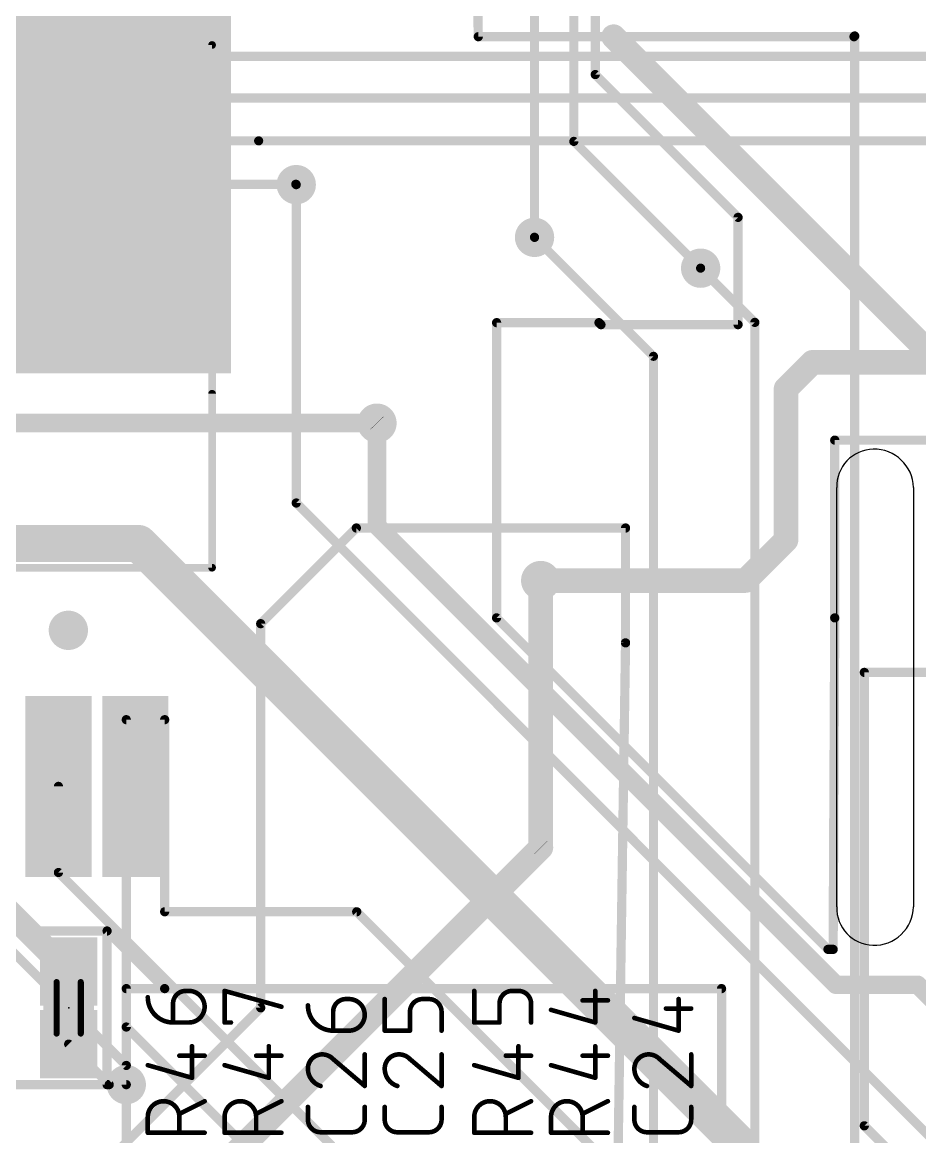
# Model space of a CAD drawing. Extents: x -2.3 to 95.2, y -2.6 to 57.4.
# Drawn here: x 39.87 to 54.71, y 29.62 to 48.04 of the extents above; entities that cross this region are included whole.
import ezdxf

# ---------------------------------------------------------------- set-up
doc = ezdxf.new("R2010")
doc.units = 0
for name, color, linetype in [('1', 12, 'CONTINUOUS'), ('16', 132, 'CONTINUOUS'), ('18', 110, 'CONTINUOUS'), ('20', 31, 'CONTINUOUS'), ('21', 253, 'CONTINUOUS'), ('23', 53, 'CONTINUOUS'), ('25', 253, 'CONTINUOUS'), ('29', 253, 'CONTINUOUS'), ('51', 253, 'CONTINUOUS')]:
    doc.layers.add(name, color=color, linetype=linetype)

# ---------------------------------------------------------------- blocks, each defined once
blk = doc.blocks.new('RECT')
blk.add_solid([(-0.5, -0.5), (0.5, -0.5), (-0.5, 0.5), (0.5, 0.5)])
blk = doc.blocks.new('ROUNDV')
at = {"const_width": 0.5}
blk.add_lwpolyline([(0, -0.25, 1), (0, 0.25, 1), (0, -0.25)], format="xyb", dxfattribs=at)

msp = doc.modelspace()

# ---------------------------------------------------------------- linework, layer by layer
at = {"layer": '1'}
for points, const_width in [([(47.4123, 47.8021), (47.3678, 50.3963)], 0.1524), ([(49.3471, 47.1766), (49.3471, 50.1567)], 0.1524), ([(48.3428, 44.4856), (48.3428, 49.3428)], 0.1524), ([(48.9925, 46.0725), (48.9925, 49.3425)], 0.1524), ([(55.0327, 42.4198), (49.6497, 47.8029)], 0.4064), ([(53.6247, 47.8021), (47.4123, 47.8021)], 0.1524), ([(53.6369, 47.8144), (53.6247, 47.8021)], 0.1524), ([(53.6369, 25.4091), (53.6369, 47.8144)], 0.1524), ([(51.7079, 44.8158), (49.3471, 47.1766)], 0.1524), ([(51.089, 43.976), (48.9925, 46.0725)], 0.15), ([(44.4025, 45.357), (44.4025, 40.0946)], 0.1524), ([(51.7079, 43.0422), (51.7079, 44.8158)], 0.1524), ([(48.3411, 44.4873), (48.3428, 44.4856)], 0.15), ([(48.3428, 44.4856), (48.3425, 44.4859)], 0.1524), ([(47.7152, 38.1956), (47.7152, 43.0754)], 0.1524), ([(47.7152, 43.0754), (49.4077, 43.0754)], 0.1524), ([(49.4077, 43.0754), (49.4409, 43.0422)], 0.1524), ([(49.4409, 43.0422), (51.7079, 43.0422)], 0.1524), ([(52.501, 41.9833), (52.9375, 42.4198)], 0.4064), ([(55.0327, 42.4198), (52.9375, 42.4198)], 0.4064), ([(52.501, 39.4824), (52.501, 41.9833)], 0.4064), ([(45.7378, 41.4141), (45.7378, 39.7174)], 0.3048), ([(70.8025, 41.1335), (53.3065, 41.1335)], 0.1524), ([(53.3065, 41.1335), (53.3065, 38.1956)], 0.1524), ([(44.4025, 40.0946), (56.3084, 28.1886)], 0.1524), ([(45.7378, 39.7174), (53.3237, 32.1316)], 0.3048), ([(38.6789, 39.4261), (41.7984, 39.4261)], 0.6096), ([(41.7984, 39.4261), (51.7445, 29.48)], 0.6096), ([(51.831, 38.8125), (52.501, 39.4824)], 0.4064), ([(48.4449, 38.8125), (51.831, 38.8125)], 0.4064), ([(53.1948, 32.716), (47.7152, 38.1956)], 0.1524), ([(53.3065, 38.1956), (53.2797, 32.716)], 0.1524), ([(64, 37.2947), (53.795, 37.2947)], 0.1524), ([(53.795, 37.2947), (53.795, 29.7995)], 0.1524), ([(41.5925, 36.5125), (42.2275, 36.5125)], 0.1524), ([(41.5925, 31.4325), (41.5925, 36.5125)], 0.1524), ([(42.2275, 36.5125), (42.2275, 33.3375)], 0.1524), ([(40.471, 33.9864), (40.471, 35.4102)], 0.1524), ([(40.64, 32.35), (39.201, 33.789)], 0.4064), ([(44.9922, 29.4652), (40.471, 33.9864)], 0.1524), ([(42.2275, 33.3375), (45.4025, 33.3375)], 0.1524), ([(45.4025, 33.3375), (49.53, 29.21)], 0.1524), ([(53.2797, 32.716), (53.1948, 32.716)], 0.1524), ([(53.3237, 32.1316), (54.6751, 32.1316)], 0.3048), ([(54.6751, 32.1316), (59.2859, 27.5208)], 0.3048), ([(44.1325, 28.8925), (41.5925, 31.4325)], 0.1524), ([(40.64, 31.15), (41.31, 30.48)], 0.1524), ([(41.31, 30.48), (41.5925, 30.48)], 0.1524), ([(53.795, 29.7995), (55.264, 28.3305)], 0.1524), ([(51.7445, 29.48), (51.7445, 17.28)], 0.6096)]:
    msp.add_lwpolyline(points, dxfattribs=dict(at, const_width=const_width))
for points, const_width in [([(49.7215, 47.8747, 1), (49.5778, 47.731)], 0.2032), ([(47.4123, 47.8402, 1), (47.4123, 47.764)], 0.0762), ([(47.3742, 47.8015, 1), (47.4504, 47.8028)], 0.0762), ([(53.5977, 47.8291, 1), (53.6516, 47.7752)], 0.0762), ([(53.675, 47.8144, 1), (53.5988, 47.8144)], 0.0762), ([(53.6638, 47.7874, 1), (53.61, 47.8413)], 0.0762), ([(53.6247, 47.764, 1), (53.6247, 47.8402)], 0.0762), ([(49.374, 47.2035, 1), (49.3201, 47.1496)], 0.0762), ([(49.309, 47.1766, 1), (49.3852, 47.1766)], 0.0762), ([(48.9544, 46.0725, 1), (49.0306, 46.0725)], 0.0762), ([(49.019, 46.0991, 1), (48.9659, 46.046)], 0.075), ([(44.4406, 45.357, 1), (44.3644, 45.357)], 0.0762), ([(51.746, 44.8158, 1), (51.6698, 44.8158)], 0.0762), ([(51.6809, 44.7888, 1), (51.7348, 44.8427)], 0.0762), ([(48.3676, 44.5138, 1), (48.3146, 44.4608)], 0.075), ([(48.3693, 44.513, 1), (48.3157, 44.4588)], 0.0762), ([(48.3047, 44.4856, 1), (48.3809, 44.4856)], 0.0762), ([(48.316, 44.4586, 1), (48.3695, 44.5127)], 0.0762), ([(48.3162, 44.4591, 1), (48.3693, 44.5122)], 0.075), ([(51.0625, 43.9495, 1), (51.1155, 44.0025)], 0.075), ([(47.7533, 43.0754, 1), (47.6771, 43.0754)], 0.0762), ([(47.7152, 43.1135, 1), (47.7152, 43.0373)], 0.0762), ([(49.4346, 43.1023, 1), (49.3808, 43.0485)], 0.0762), ([(49.4409, 43.0803, 1), (49.4409, 43.0041)], 0.0762), ([(49.4077, 43.0373, 1), (49.4077, 43.1135)], 0.0762), ([(49.4139, 43.0153, 1), (49.4678, 43.0692)], 0.0762), ([(51.7079, 43.0041, 1), (51.7079, 43.0803)], 0.0762), ([(51.6698, 43.0422, 1), (51.746, 43.0422)], 0.0762), ([(52.9375, 42.5214, 1), (52.9375, 42.3182)], 0.2032), ([(53.0094, 42.348, 1), (52.8657, 42.4917)], 0.2032), ([(52.6026, 41.9833, 1), (52.3994, 41.9833)], 0.2032), ([(52.4291, 42.0551, 1), (52.5728, 41.9114)], 0.2032), ([(45.814, 41.4141, 1), (45.6616, 41.4141)], 0.1524), ([(53.3065, 41.1716, 1), (53.3065, 41.0954)], 0.0762), ([(53.3446, 41.1335, 1), (53.2684, 41.1335)], 0.0762), ([(44.4294, 40.1215, 1), (44.3755, 40.0676)], 0.0762), ([(44.3644, 40.0946, 1), (44.4406, 40.0946)], 0.0762), ([(45.6616, 39.7174, 1), (45.814, 39.7174)], 0.1524), ([(45.7917, 39.7713, 1), (45.684, 39.6636)], 0.1524), ([(41.9062, 39.5339, 1), (41.6906, 39.3184)], 0.3048), ([(41.7984, 39.2737, 1), (41.7984, 39.5785)], 0.3048), ([(52.5728, 39.4106, 1), (52.4291, 39.5543)], 0.2032), ([(52.3994, 39.4824, 1), (52.6026, 39.4824)], 0.2032), ([(48.4449, 38.9141, 1), (48.4449, 38.7109)], 0.2032), ([(51.7592, 38.8843, 1), (51.9028, 38.7406)], 0.2032), ([(51.831, 38.7109, 1), (51.831, 38.9141)], 0.2032), ([(47.7421, 38.2226, 1), (47.6883, 38.1687)], 0.0762), ([(47.6771, 38.1956, 1), (47.7533, 38.1956)], 0.0762), ([(53.3446, 38.1955, 1), (53.2684, 38.1958)], 0.0762), ([(53.2684, 38.1956, 1), (53.3446, 38.1956)], 0.0762), ([(53.795, 37.3328, 1), (53.795, 37.2566)], 0.0762), ([(53.8331, 37.2947, 1), (53.7569, 37.2947)], 0.0762), ([(41.5925, 36.5506, 1), (41.5925, 36.4744)], 0.0762), ([(41.6306, 36.5125, 1), (41.5544, 36.5125)], 0.0762), ([(42.2656, 36.5125, 1), (42.1894, 36.5125)], 0.0762), ([(42.2275, 36.4744, 1), (42.2275, 36.5506)], 0.0762), ([(40.5091, 35.4102, 1), (40.4329, 35.4102)], 0.0762), ([(40.4979, 34.0133, 1), (40.444, 33.9595)], 0.0762), ([(40.4329, 33.9864, 1), (40.5091, 33.9864)], 0.0762), ([(42.2275, 33.3756, 1), (42.2275, 33.2994)], 0.0762), ([(42.1894, 33.3375, 1), (42.2656, 33.3375)], 0.0762), ([(45.4294, 33.3644, 1), (45.3756, 33.3106)], 0.0762), ([(45.4025, 33.2994, 1), (45.4025, 33.3756)], 0.0762), ([(53.1948, 32.7541, 1), (53.1948, 32.6779)], 0.0762), ([(53.2797, 32.6779, 1), (53.2797, 32.7541)], 0.0762), ([(53.1679, 32.6891, 1), (53.2217, 32.743)], 0.0762), ([(53.2416, 32.7162, 1), (53.3178, 32.7159)], 0.0762), ([(40.5682, 32.2782, 1), (40.7118, 32.4218)], 0.2032), ([(53.3237, 32.2078, 1), (53.3237, 32.0554)], 0.1524), ([(53.2698, 32.0777, 1), (53.3776, 32.1855)], 0.1524), ([(54.729, 32.1855, 1), (54.6212, 32.0777)], 0.1524), ([(54.6751, 32.0554, 1), (54.6751, 32.2078)], 0.1524), ([(41.6194, 31.4594, 1), (41.5656, 31.4056)], 0.0762), ([(41.5544, 31.4325, 1), (41.6306, 31.4325)], 0.0762), ([(40.6669, 31.1769, 1), (40.6131, 31.1231)], 0.0762), ([(41.31, 30.5181, 1), (41.31, 30.4419)], 0.0762), ([(41.2831, 30.4531, 1), (41.3369, 30.5069)], 0.0762), ([(41.5925, 30.4419, 1), (41.5925, 30.5181)], 0.0762), ([(53.822, 29.8265, 1), (53.7681, 29.7726)], 0.0762), ([(51.8969, 29.48, 1), (51.5921, 29.48)], 0.3048), ([(51.6367, 29.3723, 1), (51.8523, 29.5878)], 0.3048), ([(53.7569, 29.7995, 1), (53.8331, 29.7995)], 0.0762)]:
    msp.add_lwpolyline(points, format="xyb", dxfattribs=dict(at, const_width=const_width))
at = {"layer": '16'}
for points, const_width in [([(71.0361, 47.4765), (34.4691, 47.4765)], 0.1524), ([(33.5957, 46.7884), (70.1647, 46.7884)], 0.1524), ([(32.665, 46.0807), (43.7804, 46.0807)], 0.1524), ([(43.7804, 46.0807), (66.9574, 46.0807)], 0.15), ([(31.5678, 45.3633), (44.3961, 45.3633)], 0.1524), ([(44.3961, 45.3633), (44.4025, 45.357)], 0.1524), ([(48.3428, 44.4856), (50.3095, 42.5189)], 0.15), ([(51.089, 43.976), (51.9851, 43.0799)], 0.1524), ([(51.9851, 43.0799), (51.9851, 25.739)], 0.1524), ([(50.3095, 42.5189), (50.3095, 27.3865)], 0.15), ([(45.7349, 41.4171), (23.6371, 41.4171)], 0.3048), ([(45.7378, 41.4141), (45.7349, 41.4171)], 0.3048), ([(43.815, 38.1), (45.3962, 39.6812)], 0.1524), ([(45.3962, 39.6812), (49.8475, 39.6812)], 0.1524), ([(49.8475, 39.6812), (49.8475, 37.7825)], 0.1524), ([(48.4449, 38.8125), (48.4449, 34.4026)], 0.4064), ([(43.815, 31.75), (43.815, 38.1)], 0.1524), ([(49.8475, 37.7825), (49.702, 27.8023)], 0.1524), ([(41.5925, 30.7975), (37.904, 34.486)], 0.1524), ([(48.4482, 34.3993), (41.0804, 27.0315)], 0.4064), ([(48.4449, 34.4026), (48.4482, 34.3993)], 0.3048), ([(40.9575, 28.8925), (43.815, 31.75)], 0.1524), ([(41.5925, 30.48), (41.5925, 30.7975)], 0.1524)]:
    msp.add_lwpolyline(points, dxfattribs=dict(at, const_width=const_width))
for points, const_width in [([(43.7804, 46.1182, 1), (43.7804, 46.0432)], 0.075), ([(43.7804, 46.0426, 1), (43.7804, 46.1188)], 0.0762), ([(44.4231, 45.3902, 1), (44.3692, 45.3363)], 0.0762), ([(44.3755, 45.33, 1), (44.4294, 45.3839)], 0.0762), ([(44.3961, 45.3252, 1), (44.3961, 45.4014)], 0.0762), ([(48.3693, 44.5122, 1), (48.3162, 44.4591)], 0.075), ([(51.116, 44.0029, 1), (51.0621, 43.949)], 0.0762), ([(52.0232, 43.0799, 1), (51.947, 43.0799)], 0.0762), ([(51.9581, 43.053, 1), (52.012, 43.1069)], 0.0762), ([(50.347, 42.5189, 1), (50.272, 42.5189)], 0.075), ([(50.283, 42.4924, 1), (50.336, 42.5454)], 0.075), ([(45.7888, 41.471, 1), (45.681, 41.3632)], 0.1524), ([(45.684, 41.3602, 1), (45.7917, 41.468)], 0.1524), ([(45.7349, 41.3409, 1), (45.7349, 41.4933)], 0.1524), ([(45.3962, 39.7193, 1), (45.3962, 39.6431)], 0.0762), ([(45.4231, 39.6542, 1), (45.3692, 39.7081)], 0.0762), ([(49.8856, 39.6812, 1), (49.8094, 39.6812)], 0.0762), ([(49.8475, 39.6431, 1), (49.8475, 39.7193)], 0.0762), ([(48.5465, 38.8125, 1), (48.3433, 38.8125)], 0.2032), ([(43.8531, 38.1, 1), (43.7769, 38.1)], 0.0762), ([(43.7881, 38.1269, 1), (43.8419, 38.0731)], 0.0762), ([(49.8856, 37.7819, 1), (49.8094, 37.7831)], 0.0762), ([(49.8094, 37.7825, 1), (49.8856, 37.7825)], 0.0762), ([(48.3433, 34.4026, 1), (48.5465, 34.4026)], 0.2032), ([(48.52, 34.3275, 1), (48.3763, 34.4712)], 0.2032), ([(48.4988, 34.4564, 1), (48.3911, 34.3487)], 0.1524), ([(48.3943, 34.3455, 1), (48.502, 34.4532)], 0.1524), ([(43.7769, 31.75, 1), (43.8531, 31.75)], 0.0762), ([(43.8419, 31.7231, 1), (43.7881, 31.7769)], 0.0762), ([(41.6306, 30.7975, 1), (41.5544, 30.7975)], 0.0762), ([(41.5656, 30.7706, 1), (41.6194, 30.8244)], 0.0762), ([(41.5544, 30.48, 1), (41.6306, 30.48)], 0.0762)]:
    msp.add_lwpolyline(points, format="xyb", dxfattribs=dict(at, const_width=const_width))
at = {"layer": '20'}
for p, q in [((53.34, 33.4193), (53.34, 40.3493)), ((54.61, 40.3493), (54.61, 33.4193))]:
    msp.add_line(p, q, dxfattribs=at)
for centre, radius, start, end in [((53.9572, 40.367), 0.6175, 91.5096, 181.6478), ((53.9573, 40.3316), 0.6529, 1.5552, 91.4378), ((53.9569, 33.4011), 0.6171, 178.3153, 268.2351), ((53.9572, 33.437), 0.653, 268.3036, 358.4421)]:
    msp.add_arc(centre, radius, start, end, dxfattribs=at)
at = {"layer": '21', "const_width": 0.0635}
for points in [[(43.0427, 41.9002, 1), (42.9792, 41.9002)], [(42.9792, 39.0252, 1), (43.0427, 39.0252)], [(43.011, 38.9935, 1), (43.011, 39.057)]]:
    msp.add_lwpolyline(points, format="xyb", dxfattribs=at)
at = {"layer": '21', "const_width": 0.127}
for points in [[(43.011, 39.0252), (43.011, 41.9002)], [(32.851, 39.0252), (43.011, 39.0252)]]:
    msp.add_lwpolyline(points, dxfattribs=at)
at = {"layer": '23'}
msp.add_point((40.64, 31.75), dxfattribs=at)
at = {"layer": '25'}
for points, const_width in [([(41.275, 33.02), (32.385, 33.02)], 0.1524), ([(41.275, 30.48), (41.275, 33.02)], 0.1524), ([(41.275, 33.02), (42.2275, 32.0675)], 0.1524), ([(42.2275, 32.0675), (41.5925, 32.0675)], 0.1524), ([(41.5925, 32.0675), (41.5925, 29.21)], 0.1524), ([(51.435, 32.0675), (42.2275, 32.0675)], 0.1524), ([(42.5746, 32.0294), (42.6268, 32.0294)], 0.0762), ([(43.2181, 31.5073), (43.2181, 32.0294)], 0.0762), ([(43.2181, 32.0294), (44.1579, 31.7683)], 0.0762), ([(47.3456, 31.5073), (47.3456, 32.0294)], 0.0762), ([(48.0766, 32.0294), (47.9721, 32.0294)], 0.0762), ([(49.3466, 31.5073), (49.3466, 32.0294)], 0.0762), ([(51.435, 29.21), (51.435, 32.0675)], 0.1524), ([(45.2221, 31.8944), (45.2743, 31.8944)], 0.0762), ([(45.8656, 31.3723), (45.8656, 31.8944)], 0.0762), ([(46.5966, 31.8944), (46.4921, 31.8944)], 0.0762), ([(49.1377, 31.8728), (49.5554, 31.8728)], 0.0762), ([(50.7241, 31.3723), (50.7241, 31.8944)], 0.0762), ([(42.3658, 31.5073), (42.3658, 31.8206)], 0.0762), ([(45.0133, 31.3723), (45.0133, 31.6856)], 0.0762), ([(46.2833, 31.6856), (46.2833, 31.3723)], 0.0762), ([(46.8054, 31.3723), (46.8054, 31.6856)], 0.0762), ([(47.7633, 31.8206), (47.7633, 31.5073)], 0.0762), ([(48.2854, 31.5073), (48.2854, 31.8206)], 0.0762), ([(48.6156, 31.7161), (49.3466, 31.5073)], 0.0762), ([(50.5152, 31.7378), (50.9329, 31.7378)], 0.0762), ([(42.6268, 31.5073), (42.3658, 31.5073)], 0.0762), ([(43.3225, 31.5073), (43.2181, 31.5073)], 0.0762), ([(47.7633, 31.5073), (47.3456, 31.5073)], 0.0762), ([(49.9931, 31.5811), (50.7241, 31.3723)], 0.0762), ([(45.2743, 31.3723), (45.0133, 31.3723)], 0.0762), ([(46.2833, 31.3723), (45.8656, 31.3723)], 0.0762), ([(42.6791, 30.5929), (42.6791, 31.115)], 0.0762), ([(43.9491, 30.5929), (43.9491, 31.115)], 0.0762), ([(48.0766, 30.5929), (48.0766, 31.115)], 0.0762), ([(49.3466, 30.5929), (49.3466, 31.115)], 0.0762), ([(42.4702, 30.9584), (42.8879, 30.9584)], 0.0762), ([(43.7402, 30.9584), (44.1579, 30.9584)], 0.0762), ([(45.5354, 30.4579), (45.5354, 30.98)], 0.0762), ([(46.8054, 30.4579), (46.8054, 30.98)], 0.0762), ([(47.8677, 30.9584), (48.2854, 30.9584)], 0.0762), ([(49.1377, 30.9584), (49.5554, 30.9584)], 0.0762), ([(50.9329, 30.4579), (50.9329, 30.98)], 0.0762), ([(41.9481, 30.8017), (42.6791, 30.5929)], 0.0762), ([(43.2181, 30.8017), (43.9491, 30.5929)], 0.0762), ([(45.0133, 30.9017), (45.5354, 30.4579)], 0.0762), ([(46.2833, 30.9017), (46.8054, 30.4579)], 0.0762), ([(47.3456, 30.8017), (48.0766, 30.5929)], 0.0762), ([(48.6156, 30.8017), (49.3466, 30.5929)], 0.0762), ([(50.4108, 30.9017), (50.9329, 30.4579)], 0.0762), ([(32.385, 30.48), (41.275, 30.48)], 0.1524), ([(42.8879, 30.2063), (42.4702, 29.9975)], 0.0762), ([(44.1579, 30.2063), (43.7402, 29.9975)], 0.0762), ([(48.2854, 30.2063), (47.8677, 29.9975)], 0.0762), ([(49.5554, 30.2063), (49.1377, 29.9975)], 0.0762), ([(44.5956, 29.9022), (44.5956, 30.111)], 0.0762), ([(45.5354, 30.111), (45.5354, 29.9022)], 0.0762), ([(45.8656, 29.9022), (45.8656, 30.111)], 0.0762), ([(46.8054, 30.111), (46.8054, 29.9022)], 0.0762), ([(49.9931, 29.9022), (49.9931, 30.111)], 0.0762), ([(50.9329, 30.111), (50.9329, 29.9022)], 0.0762), ([(41.9481, 29.6842), (41.9481, 29.9453)], 0.0762), ([(42.4702, 29.9453), (42.4702, 29.6842)], 0.0762), ([(43.2181, 29.6842), (43.2181, 29.9453)], 0.0762), ([(43.7402, 29.9453), (43.7402, 29.6842)], 0.0762), ([(47.3456, 29.6842), (47.3456, 29.9453)], 0.0762), ([(47.8677, 29.9453), (47.8677, 29.6842)], 0.0762), ([(48.6156, 29.6842), (48.6156, 29.9453)], 0.0762), ([(49.1377, 29.9453), (49.1377, 29.6842)], 0.0762), ([(42.8879, 29.6842), (41.9481, 29.6842)], 0.0762), ([(44.1579, 29.6842), (43.2181, 29.6842)], 0.0762), ([(45.3266, 29.6933), (44.8044, 29.6933)], 0.0762), ([(46.5966, 29.6933), (46.0744, 29.6933)], 0.0762), ([(48.2854, 29.6842), (47.3456, 29.6842)], 0.0762), ([(49.5554, 29.6842), (48.6156, 29.6842)], 0.0762), ([(50.7241, 29.6933), (50.2019, 29.6933)], 0.0762)]:
    msp.add_lwpolyline(points, dxfattribs=dict(at, const_width=const_width))
for points, const_width in [([(41.3131, 33.02, 1), (41.2369, 33.02)], 0.0762), ([(41.3019, 33.0469, 1), (41.2481, 32.9931)], 0.0762), ([(41.275, 32.9819, 1), (41.275, 33.0581)], 0.0762), ([(41.5925, 32.1056, 1), (41.5925, 32.0294)], 0.0762), ([(41.6306, 32.0675, 1), (41.5544, 32.0675)], 0.0762), ([(42.2275, 32.1056, 1), (42.2275, 32.0294)], 0.0762), ([(42.2006, 32.0406, 1), (42.2544, 32.0944)], 0.0762), ([(42.2275, 32.0294, 1), (42.2275, 32.1056)], 0.0762), ([(42.5746, 32.0294, 0.4142), (42.3658, 31.8206)], 0.0762), ([(42.5746, 32.0485, 1), (42.5746, 32.0104)], 0.0381), ([(42.5746, 32.0104, 1), (42.5746, 32.0485)], 0.0381), ([(42.6268, 31.5073, 1), (42.6268, 32.0294)], 0.0762), ([(42.6268, 32.0485, 1), (42.6268, 32.0104)], 0.0381), ([(42.6268, 32.0104, 1), (42.6268, 32.0485)], 0.0381), ([(43.2371, 32.0294, 1), (43.199, 32.0294)], 0.0381), ([(43.2232, 32.0478, 1), (43.213, 32.011)], 0.0381), ([(47.3647, 32.0294, 1), (47.3266, 32.0294)], 0.0381), ([(47.9721, 32.0294, 0.4142), (47.7633, 31.8206)], 0.0762), ([(47.9721, 32.0485, 1), (47.9721, 32.0104)], 0.0381), ([(47.9721, 32.0104, 1), (47.9721, 32.0485)], 0.0381), ([(48.2854, 31.8206, 0.4142), (48.0766, 32.0294)], 0.0762), ([(48.0766, 32.0485, 1), (48.0766, 32.0104)], 0.0381), ([(48.0766, 32.0104, 1), (48.0766, 32.0485)], 0.0381), ([(49.3656, 32.0294, 1), (49.3275, 32.0294)], 0.0381), ([(51.4731, 32.0675, 1), (51.3969, 32.0675)], 0.0762), ([(51.435, 32.0294, 1), (51.435, 32.1056)], 0.0762), ([(41.9481, 31.925, 0.4142), (42.3658, 31.5073)], 0.0762), ([(41.9671, 31.925, 1), (41.929, 31.925)], 0.0381), ([(45.2221, 31.8944, 0.4142), (45.0133, 31.6856)], 0.0762), ([(45.2221, 31.9135, 1), (45.2221, 31.8754)], 0.0381), ([(45.2221, 31.8754, 1), (45.2221, 31.9135)], 0.0381), ([(45.2743, 31.3723, 1), (45.2743, 31.8944)], 0.0762), ([(45.2743, 31.9135, 1), (45.2743, 31.8754)], 0.0381), ([(45.2743, 31.8754, 1), (45.2743, 31.9135)], 0.0381), ([(45.8847, 31.8944, 1), (45.8466, 31.8944)], 0.0381), ([(46.4921, 31.8944, 0.4142), (46.2833, 31.6856)], 0.0762), ([(46.4921, 31.9135, 1), (46.4921, 31.8754)], 0.0381), ([(46.4921, 31.8754, 1), (46.4921, 31.9135)], 0.0381), ([(46.8054, 31.6856, 0.4142), (46.5966, 31.8944)], 0.0762), ([(46.5966, 31.9135, 1), (46.5966, 31.8754)], 0.0381), ([(46.5966, 31.8754, 1), (46.5966, 31.9135)], 0.0381), ([(49.1377, 31.8918, 1), (49.1377, 31.8537)], 0.0381), ([(49.5554, 31.8537, 1), (49.5554, 31.8918)], 0.0381), ([(50.7431, 31.8944, 1), (50.705, 31.8944)], 0.0381), ([(42.3848, 31.8206, 1), (42.3467, 31.8206)], 0.0381), ([(42.3467, 31.8206, 1), (42.3848, 31.8206)], 0.0381), ([(44.1528, 31.75, 1), (44.163, 31.7867)], 0.0381), ([(44.5956, 31.79, 0.4142), (45.0133, 31.3723)], 0.0762), ([(44.6146, 31.79, 1), (44.5765, 31.79)], 0.0381), ([(45.0323, 31.6856, 1), (44.9942, 31.6856)], 0.0381), ([(44.9942, 31.6856, 1), (45.0323, 31.6856)], 0.0381), ([(46.3023, 31.6856, 1), (46.2642, 31.6856)], 0.0381), ([(46.2642, 31.6856, 1), (46.3023, 31.6856)], 0.0381), ([(46.8244, 31.6856, 1), (46.7863, 31.6856)], 0.0381), ([(46.7863, 31.6856, 1), (46.8244, 31.6856)], 0.0381), ([(47.7823, 31.8206, 1), (47.7442, 31.8206)], 0.0381), ([(47.7442, 31.8206, 1), (47.7823, 31.8206)], 0.0381), ([(48.3045, 31.8206, 1), (48.2664, 31.8206)], 0.0381), ([(48.2664, 31.8206, 1), (48.3045, 31.8206)], 0.0381), ([(48.6208, 31.7345, 1), (48.6104, 31.6978)], 0.0381), ([(50.5152, 31.7568, 1), (50.5152, 31.7187)], 0.0381), ([(50.9329, 31.7187, 1), (50.9329, 31.7568)], 0.0381), ([(42.3467, 31.5073, 1), (42.3848, 31.5073)], 0.0381), ([(42.3658, 31.5263, 1), (42.3658, 31.4882)], 0.0381), ([(42.3658, 31.4882, 1), (42.3658, 31.5263)], 0.0381), ([(42.6268, 31.5263, 1), (42.6268, 31.4882)], 0.0381), ([(42.6268, 31.4882, 1), (42.6268, 31.5263)], 0.0381), ([(43.199, 31.5073, 1), (43.2371, 31.5073)], 0.0381), ([(43.2181, 31.5263, 1), (43.2181, 31.4882)], 0.0381), ([(43.3225, 31.4882, 1), (43.3225, 31.5263)], 0.0381), ([(47.3456, 31.5263, 1), (47.3456, 31.4882)], 0.0381), ([(47.3266, 31.5073, 1), (47.3647, 31.5073)], 0.0381), ([(47.7442, 31.5073, 1), (47.7823, 31.5073)], 0.0381), ([(47.7633, 31.4882, 1), (47.7633, 31.5263)], 0.0381), ([(48.2664, 31.5073, 1), (48.3045, 31.5073)], 0.0381), ([(49.3275, 31.5073, 1), (49.3656, 31.5073)], 0.0381), ([(49.3413, 31.489, 1), (49.3518, 31.5256)], 0.0381), ([(49.9983, 31.5995, 1), (49.9879, 31.5628)], 0.0381), ([(44.9942, 31.3723, 1), (45.0323, 31.3723)], 0.0381), ([(45.0133, 31.3913, 1), (45.0133, 31.3532)], 0.0381), ([(45.0133, 31.3532, 1), (45.0133, 31.3913)], 0.0381), ([(45.2743, 31.3913, 1), (45.2743, 31.3532)], 0.0381), ([(45.2743, 31.3532, 1), (45.2743, 31.3913)], 0.0381), ([(45.8656, 31.3913, 1), (45.8656, 31.3532)], 0.0381), ([(45.8466, 31.3723, 1), (45.8847, 31.3723)], 0.0381), ([(46.2642, 31.3723, 1), (46.3023, 31.3723)], 0.0381), ([(46.2833, 31.3532, 1), (46.2833, 31.3913)], 0.0381), ([(46.7863, 31.3723, 1), (46.8244, 31.3723)], 0.0381), ([(50.705, 31.3723, 1), (50.7431, 31.3723)], 0.0381), ([(50.7188, 31.354, 1), (50.7293, 31.3906)], 0.0381), ([(42.6981, 31.115, 1), (42.66, 31.115)], 0.0381), ([(43.9681, 31.115, 1), (43.93, 31.115)], 0.0381), ([(48.0956, 31.115, 1), (48.0575, 31.115)], 0.0381), ([(49.3656, 31.115, 1), (49.3275, 31.115)], 0.0381), ([(42.4702, 30.9774, 1), (42.4702, 30.9393)], 0.0381), ([(42.8879, 30.9393, 1), (42.8879, 30.9774)], 0.0381), ([(43.7402, 30.9774, 1), (43.7402, 30.9393)], 0.0381), ([(44.1579, 30.9393, 1), (44.1579, 30.9774)], 0.0381), ([(44.8306, 30.98, 0.4142), (44.5956, 30.7451)], 0.0762), ([(44.8305, 30.9991, 1), (44.8306, 30.961)], 0.0381), ([(45.0133, 30.9017, 0.2053), (44.8306, 30.98)], 0.0762), ([(44.8306, 30.961, 1), (44.8306, 30.9991)], 0.0381), ([(45.5545, 30.98, 1), (45.5164, 30.98)], 0.0381), ([(46.1006, 30.98, 0.4142), (45.8656, 30.7451)], 0.0762), ([(46.1005, 30.9991, 1), (46.1006, 30.961)], 0.0381), ([(46.2833, 30.9017, 0.2053), (46.1006, 30.98)], 0.0762), ([(46.1006, 30.961, 1), (46.1006, 30.9991)], 0.0381), ([(46.8244, 30.98, 1), (46.7863, 30.98)], 0.0381), ([(47.8677, 30.9774, 1), (47.8677, 30.9393)], 0.0381), ([(48.2854, 30.9393, 1), (48.2854, 30.9774)], 0.0381), ([(49.1377, 30.9774, 1), (49.1377, 30.9393)], 0.0381), ([(49.5554, 30.9393, 1), (49.5554, 30.9774)], 0.0381), ([(50.2281, 30.98, 0.4142), (49.9931, 30.7451)], 0.0762), ([(50.228, 30.9991, 1), (50.2281, 30.961)], 0.0381), ([(50.4108, 30.9017, 0.2053), (50.2281, 30.98)], 0.0762), ([(50.2281, 30.961, 1), (50.2281, 30.9991)], 0.0381), ([(50.952, 30.98, 1), (50.9139, 30.98)], 0.0381), ([(41.9533, 30.8201, 1), (41.9429, 30.7834)], 0.0381), ([(43.2233, 30.8201, 1), (43.2129, 30.7834)], 0.0381), ([(44.5956, 30.7451, 0.3252), (44.8044, 30.4579)], 0.0762), ([(44.6146, 30.7451, 1), (44.5766, 30.7451)], 0.0381), ([(44.5766, 30.7451, 1), (44.6147, 30.7451)], 0.0381), ([(45.0256, 30.9162, 1), (45.001, 30.8872)], 0.0381), ([(44.9995, 30.8885, 1), (45.0271, 30.9148)], 0.0381), ([(45.8656, 30.7451, 0.3252), (46.0744, 30.4579)], 0.0762), ([(45.8846, 30.7451, 1), (45.8466, 30.7451)], 0.0381), ([(45.8466, 30.7451, 1), (45.8847, 30.7451)], 0.0381), ([(46.2956, 30.9162, 1), (46.271, 30.8872)], 0.0381), ([(46.2695, 30.8885, 1), (46.2971, 30.9148)], 0.0381), ([(47.3508, 30.8201, 1), (47.3404, 30.7834)], 0.0381), ([(48.6208, 30.8201, 1), (48.6104, 30.7834)], 0.0381), ([(49.9931, 30.7451, 0.3252), (50.2019, 30.4579)], 0.0762), ([(50.0121, 30.7451, 1), (49.9741, 30.7451)], 0.0381), ([(49.9741, 30.7451, 1), (50.0122, 30.7451)], 0.0381), ([(50.4231, 30.9162, 1), (50.3985, 30.8872)], 0.0381), ([(50.397, 30.8885, 1), (50.4246, 30.9148)], 0.0381), ([(42.66, 30.5929, 1), (42.6981, 30.5929)], 0.0381), ([(42.6738, 30.5746, 1), (42.6843, 30.6112)], 0.0381), ([(43.93, 30.5929, 1), (43.9681, 30.5929)], 0.0381), ([(43.9438, 30.5746, 1), (43.9543, 30.6112)], 0.0381), ([(48.0575, 30.5929, 1), (48.0956, 30.5929)], 0.0381), ([(48.0713, 30.5746, 1), (48.0818, 30.6112)], 0.0381), ([(49.3275, 30.5929, 1), (49.3656, 30.5929)], 0.0381), ([(49.3413, 30.5746, 1), (49.3518, 30.6112)], 0.0381), ([(41.2369, 30.48, 1), (41.3131, 30.48)], 0.0762), ([(41.275, 30.4419, 1), (41.275, 30.5181)], 0.0762), ([(44.7986, 30.4398, 1), (44.8103, 30.476)], 0.0381), ([(45.5164, 30.4579, 1), (45.5545, 30.4579)], 0.0381), ([(45.5231, 30.4434, 1), (45.5477, 30.4724)], 0.0381), ([(46.0686, 30.4398, 1), (46.0803, 30.476)], 0.0381), ([(46.7863, 30.4579, 1), (46.8244, 30.4579)], 0.0381), ([(46.7931, 30.4434, 1), (46.8177, 30.4724)], 0.0381), ([(50.1961, 30.4398, 1), (50.2078, 30.476)], 0.0381), ([(50.9139, 30.4579, 1), (50.952, 30.4579)], 0.0381), ([(50.9206, 30.4434, 1), (50.9452, 30.4724)], 0.0381), ([(42.4702, 29.9453, 1), (41.9481, 29.9453)], 0.0762), ([(42.8964, 30.1893, 1), (42.8794, 30.2234)], 0.0381), ([(43.7402, 29.9453, 1), (43.2181, 29.9453)], 0.0762), ([(44.1664, 30.1893, 1), (44.1494, 30.2234)], 0.0381), ([(47.8677, 29.9453, 1), (47.3456, 29.9453)], 0.0762), ([(48.2939, 30.1893, 1), (48.2769, 30.2234)], 0.0381), ([(49.1377, 29.9453, 1), (48.6156, 29.9453)], 0.0762), ([(49.5639, 30.1893, 1), (49.5469, 30.2234)], 0.0381), ([(42.4617, 30.0145, 1), (42.4787, 29.9804)], 0.0381), ([(43.7317, 30.0145, 1), (43.7487, 29.9804)], 0.0381), ([(44.6147, 30.111, 1), (44.5766, 30.111)], 0.0381), ([(45.5545, 30.111, 1), (45.5164, 30.111)], 0.0381), ([(45.8847, 30.111, 1), (45.8466, 30.111)], 0.0381), ([(46.8244, 30.111, 1), (46.7863, 30.111)], 0.0381), ([(47.8592, 30.0145, 1), (47.8762, 29.9804)], 0.0381), ([(49.1292, 30.0145, 1), (49.1462, 29.9804)], 0.0381), ([(50.0122, 30.111, 1), (49.9741, 30.111)], 0.0381), ([(50.952, 30.111, 1), (50.9139, 30.111)], 0.0381), ([(41.9672, 29.9453, 1), (41.9291, 29.9453)], 0.0381), ([(41.9291, 29.9453, 1), (41.9672, 29.9453)], 0.0381), ([(42.4893, 29.9453, 1), (42.4512, 29.9453)], 0.0381), ([(42.4512, 29.9453, 1), (42.4893, 29.9453)], 0.0381), ([(43.2371, 29.9453, 1), (43.199, 29.9453)], 0.0381), ([(43.199, 29.9453, 1), (43.2371, 29.9453)], 0.0381), ([(43.7593, 29.9453, 1), (43.7212, 29.9453)], 0.0381), ([(43.7212, 29.9453, 1), (43.7593, 29.9453)], 0.0381), ([(44.5956, 29.9022, 0.4142), (44.8044, 29.6933)], 0.0762), ([(44.6146, 29.9022, 1), (44.5765, 29.9022)], 0.0381), ([(44.5766, 29.9022, 1), (44.6147, 29.9022)], 0.0381), ([(45.3266, 29.6933, 0.4142), (45.5354, 29.9022)], 0.0762), ([(45.5545, 29.9022, 1), (45.5164, 29.9022)], 0.0381), ([(45.5164, 29.9022, 1), (45.5545, 29.9022)], 0.0381), ([(45.8846, 29.9022, 1), (45.8465, 29.9022)], 0.0381), ([(45.8656, 29.9022, 0.4142), (46.0744, 29.6933)], 0.0762), ([(45.8466, 29.9022, 1), (45.8847, 29.9022)], 0.0381), ([(46.5966, 29.6933, 0.4142), (46.8054, 29.9022)], 0.0762), ([(46.8244, 29.9022, 1), (46.7863, 29.9022)], 0.0381), ([(46.7863, 29.9022, 1), (46.8244, 29.9022)], 0.0381), ([(47.3647, 29.9453, 1), (47.3266, 29.9453)], 0.0381), ([(47.3266, 29.9453, 1), (47.3647, 29.9453)], 0.0381), ([(47.8868, 29.9453, 1), (47.8487, 29.9453)], 0.0381), ([(47.8487, 29.9453, 1), (47.8868, 29.9453)], 0.0381), ([(48.6347, 29.9453, 1), (48.5966, 29.9453)], 0.0381), ([(48.5966, 29.9453, 1), (48.6347, 29.9453)], 0.0381), ([(49.1568, 29.9453, 1), (49.1187, 29.9453)], 0.0381), ([(49.1187, 29.9453, 1), (49.1568, 29.9453)], 0.0381), ([(50.0121, 29.9022, 1), (49.974, 29.9022)], 0.0381), ([(49.9931, 29.9022, 0.4142), (50.2019, 29.6933)], 0.0762), ([(49.9741, 29.9022, 1), (50.0122, 29.9022)], 0.0381), ([(50.7241, 29.6933, 0.4142), (50.9329, 29.9022)], 0.0762), ([(50.952, 29.9022, 1), (50.9139, 29.9022)], 0.0381), ([(50.9139, 29.9022, 1), (50.952, 29.9022)], 0.0381), ([(41.9481, 29.7033, 1), (41.9481, 29.6652)], 0.0381), ([(41.9291, 29.6842, 1), (41.9672, 29.6842)], 0.0381), ([(42.4512, 29.6842, 1), (42.4893, 29.6842)], 0.0381), ([(42.8879, 29.6652, 1), (42.8879, 29.7033)], 0.0381), ([(43.199, 29.6842, 1), (43.2371, 29.6842)], 0.0381), ([(43.2181, 29.7033, 1), (43.2181, 29.6652)], 0.0381), ([(43.7212, 29.6842, 1), (43.7593, 29.6842)], 0.0381), ([(44.1579, 29.6652, 1), (44.1579, 29.7033)], 0.0381), ([(44.8044, 29.7124, 1), (44.8044, 29.6743)], 0.0381), ([(44.8044, 29.6743, 1), (44.8044, 29.7124)], 0.0381), ([(45.3266, 29.7124, 1), (45.3266, 29.6743)], 0.0381), ([(45.3266, 29.6743, 1), (45.3266, 29.7124)], 0.0381), ([(46.0744, 29.7124, 1), (46.0744, 29.6743)], 0.0381), ([(46.0744, 29.6743, 1), (46.0744, 29.7124)], 0.0381), ([(46.5966, 29.7124, 1), (46.5966, 29.6743)], 0.0381), ([(46.5966, 29.6743, 1), (46.5966, 29.7124)], 0.0381), ([(47.3456, 29.7033, 1), (47.3456, 29.6652)], 0.0381), ([(47.3266, 29.6842, 1), (47.3647, 29.6842)], 0.0381), ([(47.8487, 29.6842, 1), (47.8868, 29.6842)], 0.0381), ([(48.2854, 29.6652, 1), (48.2854, 29.7033)], 0.0381), ([(48.6156, 29.7033, 1), (48.6156, 29.6652)], 0.0381), ([(48.5966, 29.6842, 1), (48.6347, 29.6842)], 0.0381), ([(49.1187, 29.6842, 1), (49.1568, 29.6842)], 0.0381), ([(49.5554, 29.6652, 1), (49.5554, 29.7033)], 0.0381), ([(50.2019, 29.7124, 1), (50.2019, 29.6743)], 0.0381), ([(50.2019, 29.6743, 1), (50.2019, 29.7124)], 0.0381), ([(50.7241, 29.7124, 1), (50.7241, 29.6743)], 0.0381), ([(50.7241, 29.6743, 1), (50.7241, 29.7124)], 0.0381)]:
    msp.add_lwpolyline(points, format="xyb", dxfattribs=dict(at, const_width=const_width))
at = {"layer": '51'}
for points, const_width in [([(32.851, 47.6652), (43.011, 47.6652)], 0.127), ([(43.011, 47.6652), (43.011, 39.0252)], 0.127), ([(32.851, 39.0252), (43.011, 39.0252)], 0.127), ([(40.44, 31.325), (40.44, 32.175)], 0.1016), ([(40.84, 32.175), (40.84, 31.325)], 0.1016)]:
    msp.add_lwpolyline(points, dxfattribs=dict(at, const_width=const_width))
for points, const_width in [([(43.0427, 47.6652, 1), (42.9792, 47.6652)], 0.0635), ([(43.011, 47.6335, 1), (43.011, 47.697)], 0.0635), ([(42.9792, 39.0252, 1), (43.0427, 39.0252)], 0.0635), ([(43.011, 38.9935, 1), (43.011, 39.057)], 0.0635), ([(40.4654, 32.175, 1), (40.4146, 32.175)], 0.0508), ([(40.8654, 32.175, 1), (40.8146, 32.175)], 0.0508), ([(40.4146, 31.325, 1), (40.4654, 31.325)], 0.0508), ([(40.8146, 31.325, 1), (40.8654, 31.325)], 0.0508)]:
    msp.add_lwpolyline(points, format="xyb", dxfattribs=dict(at, const_width=const_width))

# ---------------------------------------------------------------- block references
at = {"layer": '1'}
for p, xscale, yscale in [((37.931, 45.7602), 10.58, 6.84), ((40.471, 35.4102), 0.89, 2.79), ((41.741, 35.4102), 0.89, 2.79)]:
    msp.add_blockref('RECT', p, dxfattribs=dict(at, xscale=xscale, yscale=yscale))
at = {"layer": '1', "xscale": 0.925, "yscale": 0.74, "rotation": 270}
for p in [(40.64, 32.35), (40.64, 31.15)]:
    msp.add_blockref('RECT', p, dxfattribs=at)
at = {"layer": '18', "xscale": 0.65, "yscale": 0.65}
for p in [(44.4025, 45.357), (44.4025, 45.357), (48.3428, 44.4856), (48.3428, 44.4856), (51.089, 43.976), (51.089, 43.976), (45.7378, 41.4141), (45.7378, 41.4141), (48.4449, 38.8125), (48.4449, 38.8125), (40.6348, 37.99), (40.6348, 37.99), (41.5925, 30.48), (41.5925, 30.48)]:
    msp.add_blockref('ROUNDV', p, dxfattribs=at)
at = {"layer": '29'}
for p, xscale, yscale in [((37.931, 45.7602), 10.7832, 7.0432), ((40.471, 35.4102), 1.0932, 2.9932), ((41.741, 35.4102), 1.0932, 2.9932), ((40.6408, 31.739), 0.8369, 0.2834)]:
    msp.add_blockref('RECT', p, dxfattribs=dict(at, xscale=xscale, yscale=yscale))
at = {"layer": '29', "xscale": 1.1282, "yscale": 0.9432, "rotation": 270}
for p in [(40.64, 32.35), (40.64, 31.15)]:
    msp.add_blockref('RECT', p, dxfattribs=at)
at = {"layer": '51', "xscale": 0.275, "yscale": 0.5, "rotation": 270}
for p in [(40.64, 32.1125), (40.64, 31.3875)]:
    msp.add_blockref('RECT', p, dxfattribs=at)

doc.saveas('drawing.dxf')
